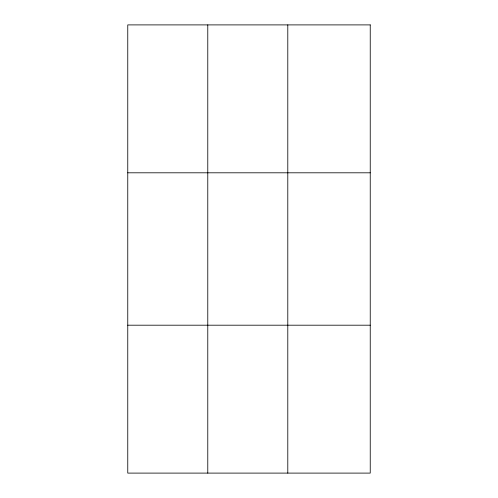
<?xml version="1.0" encoding="UTF-8"?>
<svg xmlns="http://www.w3.org/2000/svg" width="498" height="498" viewBox="0 0 498 498"><rect width="100%" height="100%" fill="white"/><g stroke="black" fill="none" stroke-linecap="round" stroke-linejoin="round"><path stroke-width="0.75" d="M207.778 24.9L207.778 473.1M287.794 24.9L287.794 473.1M127.762 172.806L370.238 172.806M127.762 325.194L370.238 325.194M370.238 24.9L370.238 473.1L127.762 473.1L127.762 24.9L370.238 24.9"/></g></svg>
